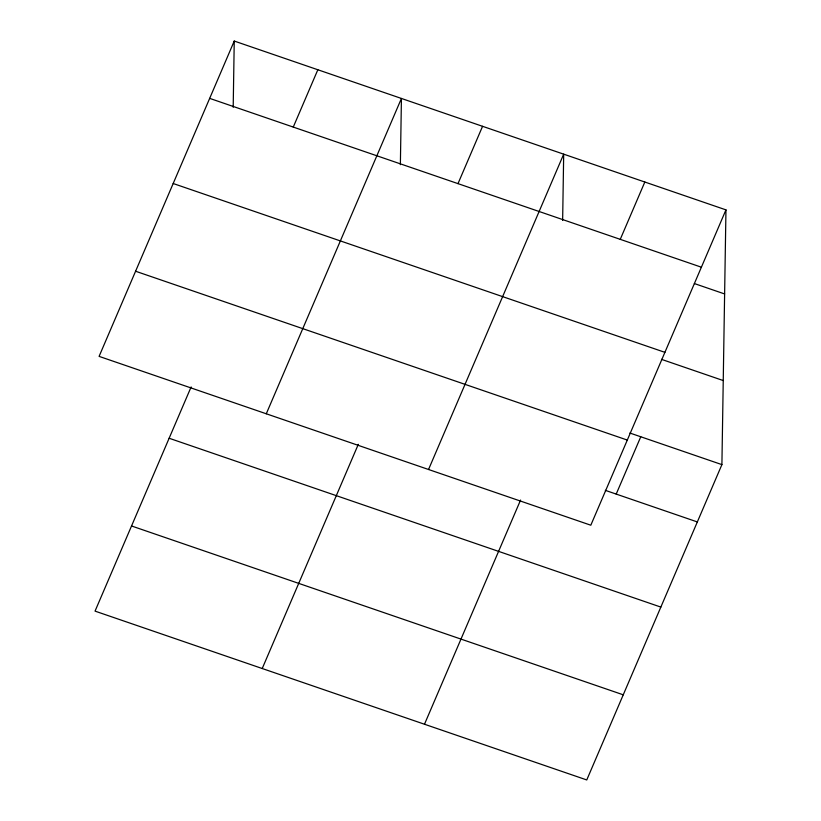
<?xml version="1.0" encoding="UTF-8"?>
<svg xmlns="http://www.w3.org/2000/svg" width="821" height="821" viewBox="0 0 821 821"><rect width="100%" height="100%" fill="white"/><g stroke="black" fill="none" stroke-linecap="round" stroke-linejoin="round"><path stroke-width="1.23" d="M233.195 107.284L234.242 41.05L725.959 209.878L721.905 464.624L586.758 779.95L95.041 611.122L191.129 386.937M400.371 164.682L401.428 98.448L266.281 413.784M562.642 220.397L563.688 154.163L428.541 469.499M234.242 41.05L99.095 356.376L590.812 525.214L725.959 209.878M293.271 127.07L317.84 69.754M457.995 183.637L482.563 126.311M262.227 668.52L358.305 444.335M620.255 239.352L644.824 182.026M424.488 724.235L520.576 500.051M616.202 494.088L640.77 436.762M209.673 98.376L701.391 267.205M694.35 283.553L724.625 293.949M173.18 183.514L664.897 352.342M661.49 359.352L723.239 380.554M629.871 433.026L721.905 464.624M135.588 271.238L627.295 440.066M605.303 490.342L697.337 521.94M169.136 438.25L660.843 607.088M131.534 525.974L623.252 694.812"/></g></svg>
